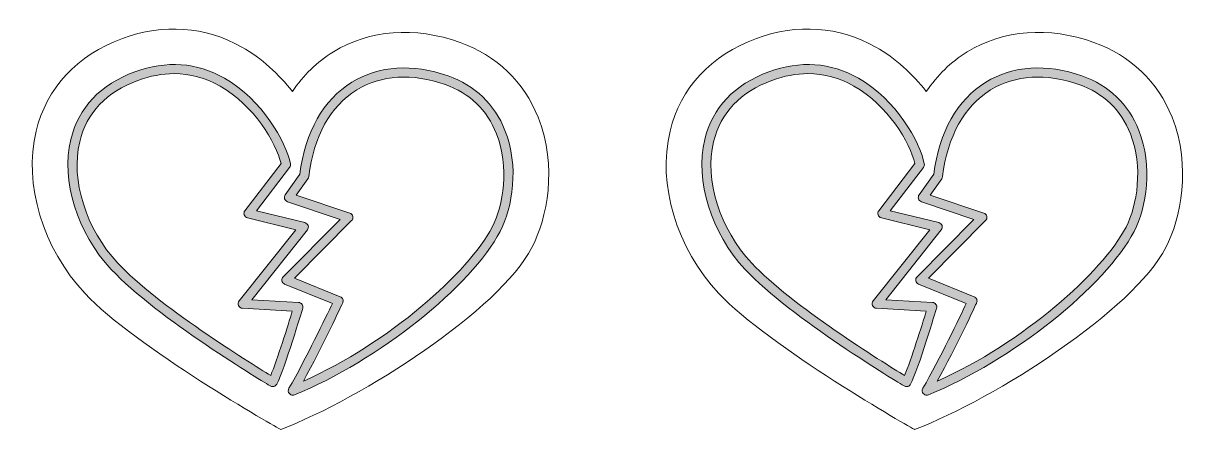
# Model space of a CAD drawing. Header units: inches. Extents: x 1.4 to 28.6, y -19.7 to -10.2.
import ezdxf

# ---------------------------------------------------------------- set-up
doc = ezdxf.new("R2010")
doc.units = ezdxf.units.IN
doc.header["$MEASUREMENT"] = 0
doc.layers.add('1', color=7, linetype='Continuous')

# ---------------------------------------------------------------- blocks, each defined once
blk = doc.blocks.new('block 3')
at = {"layer": '1', "lineweight": 0}
for points, knots in [([(7.691, -18.852), (7.661, -18.852), (7.632, -18.839), (7.611, -18.815), (7.582, -18.781), (7.577, -18.732), (7.6, -18.693), (7.995, -18.01), (8.462, -17.034), (8.61, -16.721), (8.61, -16.721), (7.501, -16.272), (7.501, -16.272), (7.468, -16.259), (7.445, -16.23), (7.437, -16.195), (7.43, -16.161), (7.441, -16.125), (7.466, -16.1), (7.466, -16.1), (8.787, -14.77), (8.787, -14.77), (8.787, -14.77), (7.567, -14.359), (7.567, -14.359), (7.535, -14.348), (7.51, -14.323), (7.5, -14.291), (7.49, -14.259), (7.495, -14.224), (7.515, -14.197), (7.515, -14.197), (7.852, -13.723), (7.852, -13.723), (7.981, -12.733), (8.399, -11.994), (9.063, -11.584), (9.687, -11.199), (10.481, -11.147), (11.297, -11.437), (11.923, -11.66), (12.38, -12.097), (12.619, -12.703), (12.948, -13.538), (12.801, -14.482), (12.508, -15.047), (11.848, -16.322), (9.66, -18.061), (7.731, -18.844), (7.718, -18.849), (7.705, -18.852), (7.691, -18.852)], [0, 0, 0, 0, 1, 1, 1, 2, 2, 2, 3, 3, 3, 4, 4, 4, 5, 5, 5, 6, 6, 6, 7, 7, 7, 8, 8, 8, 9, 9, 9, 10, 10, 10, 11, 11, 11, 12, 12, 12, 13, 13, 13, 14, 14, 14, 15, 15, 15, 16, 16, 16, 17, 17, 17, 17]), ([(7.728, -16.136), (7.728, -16.136), (8.793, -16.566), (8.793, -16.566), (8.82, -16.577), (8.841, -16.599), (8.852, -16.626), (8.862, -16.653), (8.861, -16.683), (8.849, -16.709), (8.844, -16.72), (8.378, -17.723), (7.937, -18.526), (9.918, -17.643), (11.775, -16.002), (12.32, -14.95), (12.582, -14.444), (12.726, -13.55), (12.422, -12.781), (12.203, -12.226), (11.801, -11.841), (11.226, -11.637), (10.471, -11.368), (9.742, -11.414), (9.175, -11.764), (8.561, -12.143), (8.175, -12.839), (8.059, -13.776), (8.057, -13.794), (8.05, -13.81), (8.04, -13.825), (8.04, -13.825), (7.77, -14.204), (7.77, -14.204), (7.77, -14.204), (9.016, -14.624), (9.016, -14.624), (9.051, -14.636), (9.077, -14.664), (9.085, -14.7), (9.093, -14.735), (9.083, -14.773), (9.057, -14.799), (9.057, -14.799), (7.728, -16.136), (7.728, -16.136)], [0, 0, 0, 0, 1, 1, 1, 2, 2, 2, 3, 3, 3, 4, 4, 4, 5, 5, 5, 6, 6, 6, 7, 7, 7, 8, 8, 8, 9, 9, 9, 10, 10, 10, 11, 11, 11, 12, 12, 12, 13, 13, 13, 14, 14, 14, 15, 15, 15, 15]), ([(7.954, -13.763), (7.954, -13.763), (7.957, -13.763), (7.957, -13.763), (7.957, -13.763), (7.954, -13.763), (7.954, -13.763)], [0, 0, 0, 0, 1, 1, 1, 2, 2, 2, 2])]:
    blk.add_open_spline(points, degree=3, knots=knots, dxfattribs=at)
blk = doc.blocks.new('block 2')
at = {"layer": '1'}
blk.add_blockref('block 3', (0, 0), dxfattribs=at)
blk = doc.blocks.new('block 5')
at = {"layer": '1', "lineweight": 0}
for points, knots in [([(7.222, -18.652), (7.203, -18.652), (7.185, -18.647), (7.168, -18.638), (7.061, -18.574), (4.526, -17.058), (3.472, -15.931), (2.682, -15.086), (2.304, -13.874), (2.533, -12.917), (2.709, -12.178), (3.223, -11.633), (4.019, -11.343), (4.754, -11.074), (5.457, -11.123), (6.104, -11.489), (6.979, -11.983), (7.534, -12.968), (7.634, -13.478), (7.64, -13.508), (7.632, -13.539), (7.614, -13.563), (7.614, -13.563), (6.844, -14.567), (6.844, -14.567), (6.844, -14.567), (7.972, -14.845), (7.972, -14.845), (8.006, -14.854), (8.035, -14.88), (8.046, -14.914), (8.058, -14.948), (8.052, -14.986), (8.029, -15.014), (8.029, -15.014), (6.739, -16.634), (6.739, -16.634), (6.739, -16.634), (7.825, -16.698), (7.825, -16.698), (7.857, -16.7), (7.887, -16.717), (7.905, -16.743), (7.923, -16.77), (7.929, -16.803), (7.92, -16.834), (7.903, -16.891), (7.502, -18.232), (7.317, -18.595), (7.303, -18.621), (7.28, -18.64), (7.252, -18.648), (7.242, -18.651), (7.232, -18.652), (7.222, -18.652)], [0, 0, 0, 0, 1, 1, 1, 2, 2, 2, 3, 3, 3, 4, 4, 4, 5, 5, 5, 6, 6, 6, 7, 7, 7, 8, 8, 8, 9, 9, 9, 10, 10, 10, 11, 11, 11, 12, 12, 12, 13, 13, 13, 14, 14, 14, 15, 15, 15, 16, 16, 16, 17, 17, 17, 18, 18, 18, 18]), ([(4.932, -11.385), (4.659, -11.385), (4.378, -11.437), (4.091, -11.542), (3.366, -11.807), (2.898, -12.299), (2.739, -12.966), (2.526, -13.857), (2.883, -14.991), (3.626, -15.786), (4.543, -16.767), (6.686, -18.096), (7.176, -18.395), (7.33, -18.029), (7.582, -17.217), (7.678, -16.902), (7.678, -16.902), (6.523, -16.833), (6.523, -16.833), (6.483, -16.831), (6.448, -16.807), (6.432, -16.771), (6.416, -16.735), (6.421, -16.693), (6.446, -16.662), (6.446, -16.662), (7.761, -15.011), (7.761, -15.011), (7.761, -15.011), (6.636, -14.734), (6.636, -14.734), (6.602, -14.726), (6.573, -14.7), (6.562, -14.667), (6.55, -14.633), (6.556, -14.596), (6.577, -14.567), (6.577, -14.567), (7.416, -13.473), (7.416, -13.473), (7.301, -12.99), (6.792, -12.12), (6, -11.673), (5.66, -11.481), (5.302, -11.385), (4.932, -11.385)], [0, 0, 0, 0, 1, 1, 1, 2, 2, 2, 3, 3, 3, 4, 4, 4, 5, 5, 5, 6, 6, 6, 7, 7, 7, 8, 8, 8, 9, 9, 9, 10, 10, 10, 11, 11, 11, 12, 12, 12, 13, 13, 13, 14, 14, 14, 15, 15, 15, 15])]:
    blk.add_open_spline(points, degree=3, knots=knots, dxfattribs=at)
blk = doc.blocks.new('block 4')
at = {"layer": '1'}
blk.add_blockref('block 5', (0, 0), dxfattribs=at)
blk = doc.blocks.new('block 7')
at = {"layer": '1', "lineweight": 0}
for points, knots in [([(22.418, -18.852), (22.388, -18.852), (22.359, -18.839), (22.338, -18.815), (22.308, -18.781), (22.303, -18.732), (22.326, -18.693), (22.722, -18.01), (23.189, -17.034), (23.336, -16.721), (23.336, -16.721), (22.228, -16.272), (22.228, -16.272), (22.195, -16.259), (22.171, -16.23), (22.164, -16.195), (22.157, -16.161), (22.168, -16.125), (22.193, -16.1), (22.193, -16.1), (23.514, -14.77), (23.514, -14.77), (23.514, -14.77), (22.293, -14.359), (22.293, -14.359), (22.262, -14.348), (22.237, -14.323), (22.227, -14.291), (22.216, -14.259), (22.221, -14.224), (22.241, -14.197), (22.241, -14.197), (22.579, -13.723), (22.579, -13.723), (22.707, -12.733), (23.126, -11.994), (23.79, -11.584), (24.414, -11.199), (25.207, -11.147), (26.024, -11.437), (26.649, -11.66), (27.107, -12.097), (27.346, -12.703), (27.675, -13.538), (27.527, -14.482), (27.235, -15.047), (26.575, -16.322), (24.387, -18.061), (22.458, -18.844), (22.445, -18.849), (22.431, -18.852), (22.418, -18.852)], [0, 0, 0, 0, 1, 1, 1, 2, 2, 2, 3, 3, 3, 4, 4, 4, 5, 5, 5, 6, 6, 6, 7, 7, 7, 8, 8, 8, 9, 9, 9, 10, 10, 10, 11, 11, 11, 12, 12, 12, 13, 13, 13, 14, 14, 14, 15, 15, 15, 16, 16, 16, 17, 17, 17, 17]), ([(22.455, -16.136), (22.455, -16.136), (23.519, -16.566), (23.519, -16.566), (23.546, -16.577), (23.567, -16.599), (23.578, -16.626), (23.589, -16.653), (23.588, -16.683), (23.576, -16.709), (23.571, -16.72), (23.105, -17.723), (22.663, -18.526), (24.644, -17.643), (26.502, -16.002), (27.047, -14.95), (27.308, -14.444), (27.452, -13.55), (27.149, -12.781), (26.93, -12.226), (26.528, -11.841), (25.953, -11.637), (25.198, -11.368), (24.469, -11.414), (23.901, -11.764), (23.287, -12.143), (22.902, -12.839), (22.785, -13.776), (22.783, -13.794), (22.777, -13.81), (22.766, -13.825), (22.766, -13.825), (22.496, -14.204), (22.496, -14.204), (22.496, -14.204), (23.742, -14.624), (23.742, -14.624), (23.777, -14.636), (23.803, -14.664), (23.812, -14.7), (23.82, -14.735), (23.81, -14.773), (23.784, -14.799), (23.784, -14.799), (22.455, -16.136), (22.455, -16.136)], [0, 0, 0, 0, 1, 1, 1, 2, 2, 2, 3, 3, 3, 4, 4, 4, 5, 5, 5, 6, 6, 6, 7, 7, 7, 8, 8, 8, 9, 9, 9, 10, 10, 10, 11, 11, 11, 12, 12, 12, 13, 13, 13, 14, 14, 14, 15, 15, 15, 15]), ([(22.68, -13.763), (22.68, -13.763), (22.683, -13.763), (22.683, -13.763), (22.683, -13.763), (22.68, -13.763), (22.68, -13.763)], [0, 0, 0, 0, 1, 1, 1, 2, 2, 2, 2])]:
    blk.add_open_spline(points, degree=3, knots=knots, dxfattribs=at)
blk = doc.blocks.new('block 6')
at = {"layer": '1'}
blk.add_blockref('block 7', (0, 0), dxfattribs=at)
blk = doc.blocks.new('block 9')
at = {"layer": '1', "lineweight": 0}
for points, knots in [([(21.949, -18.652), (21.93, -18.652), (21.911, -18.647), (21.895, -18.638), (21.787, -18.574), (19.252, -17.058), (18.199, -15.931), (17.408, -15.086), (17.031, -13.874), (17.26, -12.917), (17.436, -12.178), (17.95, -11.633), (18.746, -11.343), (19.481, -11.074), (20.183, -11.123), (20.831, -11.489), (21.706, -11.983), (22.261, -12.968), (22.361, -13.478), (22.366, -13.508), (22.359, -13.539), (22.341, -13.563), (22.341, -13.563), (21.571, -14.567), (21.571, -14.567), (21.571, -14.567), (22.698, -14.845), (22.698, -14.845), (22.733, -14.854), (22.761, -14.88), (22.773, -14.914), (22.785, -14.948), (22.778, -14.986), (22.755, -15.014), (22.755, -15.014), (21.465, -16.634), (21.465, -16.634), (21.465, -16.634), (22.551, -16.698), (22.551, -16.698), (22.584, -16.7), (22.613, -16.717), (22.632, -16.743), (22.65, -16.77), (22.656, -16.803), (22.646, -16.834), (22.629, -16.891), (22.228, -18.232), (22.043, -18.595), (22.03, -18.621), (22.006, -18.64), (21.978, -18.648), (21.969, -18.651), (21.959, -18.652), (21.949, -18.652)], [0, 0, 0, 0, 1, 1, 1, 2, 2, 2, 3, 3, 3, 4, 4, 4, 5, 5, 5, 6, 6, 6, 7, 7, 7, 8, 8, 8, 9, 9, 9, 10, 10, 10, 11, 11, 11, 12, 12, 12, 13, 13, 13, 14, 14, 14, 15, 15, 15, 16, 16, 16, 17, 17, 17, 18, 18, 18, 18]), ([(19.658, -11.385), (19.385, -11.385), (19.105, -11.437), (18.818, -11.542), (18.093, -11.807), (17.625, -12.299), (17.466, -12.966), (17.253, -13.857), (17.609, -14.991), (18.353, -15.786), (19.27, -16.767), (21.412, -18.096), (21.902, -18.395), (22.057, -18.029), (22.309, -17.217), (22.405, -16.902), (22.405, -16.902), (21.249, -16.833), (21.249, -16.833), (21.21, -16.831), (21.175, -16.807), (21.159, -16.771), (21.143, -16.735), (21.148, -16.693), (21.173, -16.662), (21.173, -16.662), (22.487, -15.011), (22.487, -15.011), (22.487, -15.011), (21.363, -14.734), (21.363, -14.734), (21.328, -14.726), (21.3, -14.7), (21.288, -14.667), (21.276, -14.633), (21.282, -14.596), (21.304, -14.567), (21.304, -14.567), (22.143, -13.473), (22.143, -13.473), (22.028, -12.99), (21.518, -12.12), (20.727, -11.673), (20.387, -11.481), (20.029, -11.385), (19.658, -11.385)], [0, 0, 0, 0, 1, 1, 1, 2, 2, 2, 3, 3, 3, 4, 4, 4, 5, 5, 5, 6, 6, 6, 7, 7, 7, 8, 8, 8, 9, 9, 9, 10, 10, 10, 11, 11, 11, 12, 12, 12, 13, 13, 13, 14, 14, 14, 15, 15, 15, 15])]:
    blk.add_open_spline(points, degree=3, knots=knots, dxfattribs=at)
blk = doc.blocks.new('block 8')
at = {"layer": '1'}
blk.add_blockref('block 9', (0, 0), dxfattribs=at)

msp = doc.modelspace()

# ---------------------------------------------------------------- hatches: boundary and pattern name
at = {"layer": '1', "true_color": 0xffffff}
h = msp.add_hatch(color=7, dxfattribs=at)
h.dxf.hatch_style = 2
edge = h.paths.add_edge_path()
edge.add_spline(control_points=[(7.691, -18.852), (7.661, -18.852), (7.632, -18.839), (7.611, -18.815), (7.582, -18.781), (7.577, -18.732), (7.6, -18.693), (7.995, -18.01), (8.462, -17.034), (8.61, -16.721), (8.61, -16.721), (7.501, -16.272), (7.501, -16.272), (7.468, -16.259), (7.445, -16.23), (7.437, -16.195), (7.43, -16.161), (7.441, -16.125), (7.466, -16.1), (7.466, -16.1), (8.787, -14.77), (8.787, -14.77), (8.787, -14.77), (7.567, -14.359), (7.567, -14.359), (7.535, -14.348), (7.51, -14.323), (7.5, -14.291), (7.49, -14.259), (7.495, -14.224), (7.515, -14.197), (7.515, -14.197), (7.852, -13.723), (7.852, -13.723), (7.981, -12.733), (8.399, -11.994), (9.063, -11.584), (9.687, -11.199), (10.481, -11.147), (11.297, -11.437), (11.923, -11.66), (12.38, -12.097), (12.619, -12.703), (12.948, -13.538), (12.801, -14.482), (12.508, -15.047), (11.848, -16.322), (9.66, -18.061), (7.731, -18.844), (7.718, -18.849), (7.705, -18.852), (7.691, -18.852)], knot_values=[0, 0, 0, 0, 1, 1, 1, 2, 2, 2, 3, 3, 3, 4, 4, 4, 5, 5, 5, 6, 6, 6, 7, 7, 7, 8, 8, 8, 9, 9, 9, 10, 10, 10, 11, 11, 11, 12, 12, 12, 13, 13, 13, 14, 14, 14, 15, 15, 15, 16, 16, 16, 17, 17, 17, 17], degree=3, periodic=1)
edge = h.paths.add_edge_path()
edge.add_spline(control_points=[(7.728, -16.136), (7.728, -16.136), (8.793, -16.566), (8.793, -16.566), (8.82, -16.577), (8.841, -16.599), (8.852, -16.626), (8.862, -16.653), (8.861, -16.683), (8.849, -16.709), (8.844, -16.72), (8.378, -17.723), (7.937, -18.526), (9.918, -17.643), (11.775, -16.002), (12.32, -14.95), (12.582, -14.444), (12.726, -13.55), (12.422, -12.781), (12.203, -12.226), (11.801, -11.841), (11.226, -11.637), (10.471, -11.368), (9.742, -11.414), (9.175, -11.764), (8.561, -12.143), (8.175, -12.839), (8.059, -13.776), (8.057, -13.794), (8.05, -13.81), (8.04, -13.825), (8.04, -13.825), (7.77, -14.204), (7.77, -14.204), (7.77, -14.204), (9.016, -14.624), (9.016, -14.624), (9.051, -14.636), (9.077, -14.664), (9.085, -14.7), (9.093, -14.735), (9.083, -14.773), (9.057, -14.799), (9.057, -14.799), (7.728, -16.136), (7.728, -16.136)], knot_values=[0, 0, 0, 0, 1, 1, 1, 2, 2, 2, 3, 3, 3, 4, 4, 4, 5, 5, 5, 6, 6, 6, 7, 7, 7, 8, 8, 8, 9, 9, 9, 10, 10, 10, 11, 11, 11, 12, 12, 12, 13, 13, 13, 14, 14, 14, 15, 15, 15, 15], degree=3, periodic=1)
edge = h.paths.add_edge_path()
edge.add_spline(control_points=[(7.954, -13.763), (7.954, -13.763), (7.957, -13.763), (7.957, -13.763), (7.957, -13.763), (7.954, -13.763), (7.954, -13.763)], knot_values=[0, 0, 0, 0, 1, 1, 1, 2, 2, 2, 2], degree=3, periodic=1)
edge = h.paths.add_edge_path()
edge.add_spline(control_points=[(7.222, -18.652), (7.203, -18.652), (7.185, -18.647), (7.168, -18.638), (7.061, -18.574), (4.526, -17.058), (3.472, -15.931), (2.682, -15.086), (2.304, -13.874), (2.533, -12.917), (2.709, -12.178), (3.223, -11.633), (4.019, -11.343), (4.754, -11.074), (5.457, -11.123), (6.104, -11.489), (6.979, -11.983), (7.534, -12.968), (7.634, -13.478), (7.64, -13.508), (7.632, -13.539), (7.614, -13.563), (7.614, -13.563), (6.844, -14.567), (6.844, -14.567), (6.844, -14.567), (7.972, -14.845), (7.972, -14.845), (8.006, -14.854), (8.035, -14.88), (8.046, -14.914), (8.058, -14.948), (8.052, -14.986), (8.029, -15.014), (8.029, -15.014), (6.739, -16.634), (6.739, -16.634), (6.739, -16.634), (7.825, -16.698), (7.825, -16.698), (7.857, -16.7), (7.887, -16.717), (7.905, -16.743), (7.923, -16.77), (7.929, -16.803), (7.92, -16.834), (7.903, -16.891), (7.502, -18.232), (7.317, -18.595), (7.303, -18.621), (7.28, -18.64), (7.252, -18.648), (7.242, -18.651), (7.232, -18.652), (7.222, -18.652)], knot_values=[0, 0, 0, 0, 1, 1, 1, 2, 2, 2, 3, 3, 3, 4, 4, 4, 5, 5, 5, 6, 6, 6, 7, 7, 7, 8, 8, 8, 9, 9, 9, 10, 10, 10, 11, 11, 11, 12, 12, 12, 13, 13, 13, 14, 14, 14, 15, 15, 15, 16, 16, 16, 17, 17, 17, 18, 18, 18, 18], degree=3, periodic=1)
edge = h.paths.add_edge_path()
edge.add_spline(control_points=[(4.932, -11.385), (4.659, -11.385), (4.378, -11.437), (4.091, -11.542), (3.366, -11.807), (2.898, -12.299), (2.739, -12.966), (2.526, -13.857), (2.883, -14.991), (3.626, -15.786), (4.543, -16.767), (6.686, -18.096), (7.176, -18.395), (7.33, -18.029), (7.582, -17.217), (7.678, -16.902), (7.678, -16.902), (6.523, -16.833), (6.523, -16.833), (6.483, -16.831), (6.448, -16.807), (6.432, -16.771), (6.416, -16.735), (6.421, -16.693), (6.446, -16.662), (6.446, -16.662), (7.761, -15.011), (7.761, -15.011), (7.761, -15.011), (6.636, -14.734), (6.636, -14.734), (6.602, -14.726), (6.573, -14.7), (6.562, -14.667), (6.55, -14.633), (6.556, -14.596), (6.577, -14.567), (6.577, -14.567), (7.416, -13.473), (7.416, -13.473), (7.301, -12.99), (6.792, -12.12), (6, -11.673), (5.66, -11.481), (5.302, -11.385), (4.932, -11.385)], knot_values=[0, 0, 0, 0, 1, 1, 1, 2, 2, 2, 3, 3, 3, 4, 4, 4, 5, 5, 5, 6, 6, 6, 7, 7, 7, 8, 8, 8, 9, 9, 9, 10, 10, 10, 11, 11, 11, 12, 12, 12, 13, 13, 13, 14, 14, 14, 15, 15, 15, 15], degree=3, periodic=1)
h = msp.add_hatch(color=7, dxfattribs=at)
h.dxf.hatch_style = 2
edge = h.paths.add_edge_path()
edge.add_spline(control_points=[(22.418, -18.852), (22.388, -18.852), (22.359, -18.839), (22.338, -18.815), (22.308, -18.781), (22.303, -18.732), (22.326, -18.693), (22.722, -18.01), (23.189, -17.034), (23.336, -16.721), (23.336, -16.721), (22.228, -16.272), (22.228, -16.272), (22.195, -16.259), (22.171, -16.23), (22.164, -16.195), (22.157, -16.161), (22.168, -16.125), (22.193, -16.1), (22.193, -16.1), (23.514, -14.77), (23.514, -14.77), (23.514, -14.77), (22.293, -14.359), (22.293, -14.359), (22.262, -14.348), (22.237, -14.323), (22.227, -14.291), (22.216, -14.259), (22.221, -14.224), (22.241, -14.197), (22.241, -14.197), (22.579, -13.723), (22.579, -13.723), (22.707, -12.733), (23.126, -11.994), (23.79, -11.584), (24.414, -11.199), (25.207, -11.147), (26.024, -11.437), (26.649, -11.66), (27.107, -12.097), (27.346, -12.703), (27.675, -13.538), (27.527, -14.482), (27.235, -15.047), (26.575, -16.322), (24.387, -18.061), (22.458, -18.844), (22.445, -18.849), (22.431, -18.852), (22.418, -18.852)], knot_values=[0, 0, 0, 0, 1, 1, 1, 2, 2, 2, 3, 3, 3, 4, 4, 4, 5, 5, 5, 6, 6, 6, 7, 7, 7, 8, 8, 8, 9, 9, 9, 10, 10, 10, 11, 11, 11, 12, 12, 12, 13, 13, 13, 14, 14, 14, 15, 15, 15, 16, 16, 16, 17, 17, 17, 17], degree=3, periodic=1)
edge = h.paths.add_edge_path()
edge.add_spline(control_points=[(22.455, -16.136), (22.455, -16.136), (23.519, -16.566), (23.519, -16.566), (23.546, -16.577), (23.567, -16.599), (23.578, -16.626), (23.589, -16.653), (23.588, -16.683), (23.576, -16.709), (23.571, -16.72), (23.105, -17.723), (22.663, -18.526), (24.644, -17.643), (26.502, -16.002), (27.047, -14.95), (27.308, -14.444), (27.452, -13.55), (27.149, -12.781), (26.93, -12.226), (26.528, -11.841), (25.953, -11.637), (25.198, -11.368), (24.469, -11.414), (23.901, -11.764), (23.287, -12.143), (22.902, -12.839), (22.785, -13.776), (22.783, -13.794), (22.777, -13.81), (22.766, -13.825), (22.766, -13.825), (22.496, -14.204), (22.496, -14.204), (22.496, -14.204), (23.742, -14.624), (23.742, -14.624), (23.777, -14.636), (23.803, -14.664), (23.812, -14.7), (23.82, -14.735), (23.81, -14.773), (23.784, -14.799), (23.784, -14.799), (22.455, -16.136), (22.455, -16.136)], knot_values=[0, 0, 0, 0, 1, 1, 1, 2, 2, 2, 3, 3, 3, 4, 4, 4, 5, 5, 5, 6, 6, 6, 7, 7, 7, 8, 8, 8, 9, 9, 9, 10, 10, 10, 11, 11, 11, 12, 12, 12, 13, 13, 13, 14, 14, 14, 15, 15, 15, 15], degree=3, periodic=1)
edge = h.paths.add_edge_path()
edge.add_spline(control_points=[(22.68, -13.763), (22.68, -13.763), (22.683, -13.763), (22.683, -13.763), (22.683, -13.763), (22.68, -13.763), (22.68, -13.763)], knot_values=[0, 0, 0, 0, 1, 1, 1, 2, 2, 2, 2], degree=3, periodic=1)
edge = h.paths.add_edge_path()
edge.add_spline(control_points=[(21.949, -18.652), (21.93, -18.652), (21.911, -18.647), (21.895, -18.638), (21.787, -18.574), (19.252, -17.058), (18.199, -15.931), (17.408, -15.086), (17.031, -13.874), (17.26, -12.917), (17.436, -12.178), (17.95, -11.633), (18.746, -11.343), (19.481, -11.074), (20.183, -11.123), (20.831, -11.489), (21.706, -11.983), (22.261, -12.968), (22.361, -13.478), (22.366, -13.508), (22.359, -13.539), (22.341, -13.563), (22.341, -13.563), (21.571, -14.567), (21.571, -14.567), (21.571, -14.567), (22.698, -14.845), (22.698, -14.845), (22.733, -14.854), (22.761, -14.88), (22.773, -14.914), (22.785, -14.948), (22.778, -14.986), (22.755, -15.014), (22.755, -15.014), (21.465, -16.634), (21.465, -16.634), (21.465, -16.634), (22.551, -16.698), (22.551, -16.698), (22.584, -16.7), (22.613, -16.717), (22.632, -16.743), (22.65, -16.77), (22.656, -16.803), (22.646, -16.834), (22.629, -16.891), (22.228, -18.232), (22.043, -18.595), (22.03, -18.621), (22.006, -18.64), (21.978, -18.648), (21.969, -18.651), (21.959, -18.652), (21.949, -18.652)], knot_values=[0, 0, 0, 0, 1, 1, 1, 2, 2, 2, 3, 3, 3, 4, 4, 4, 5, 5, 5, 6, 6, 6, 7, 7, 7, 8, 8, 8, 9, 9, 9, 10, 10, 10, 11, 11, 11, 12, 12, 12, 13, 13, 13, 14, 14, 14, 15, 15, 15, 16, 16, 16, 17, 17, 17, 18, 18, 18, 18], degree=3, periodic=1)
edge = h.paths.add_edge_path()
edge.add_spline(control_points=[(19.658, -11.385), (19.385, -11.385), (19.105, -11.437), (18.818, -11.542), (18.093, -11.807), (17.625, -12.299), (17.466, -12.966), (17.253, -13.857), (17.609, -14.991), (18.353, -15.786), (19.27, -16.767), (21.412, -18.096), (21.902, -18.395), (22.057, -18.029), (22.309, -17.217), (22.405, -16.902), (22.405, -16.902), (21.249, -16.833), (21.249, -16.833), (21.21, -16.831), (21.175, -16.807), (21.159, -16.771), (21.143, -16.735), (21.148, -16.693), (21.173, -16.662), (21.173, -16.662), (22.487, -15.011), (22.487, -15.011), (22.487, -15.011), (21.363, -14.734), (21.363, -14.734), (21.328, -14.726), (21.3, -14.7), (21.288, -14.667), (21.276, -14.633), (21.282, -14.596), (21.304, -14.567), (21.304, -14.567), (22.143, -13.473), (22.143, -13.473), (22.028, -12.99), (21.518, -12.12), (20.727, -11.673), (20.387, -11.481), (20.029, -11.385), (19.658, -11.385)], knot_values=[0, 0, 0, 0, 1, 1, 1, 2, 2, 2, 3, 3, 3, 4, 4, 4, 5, 5, 5, 6, 6, 6, 7, 7, 7, 8, 8, 8, 9, 9, 9, 10, 10, 10, 11, 11, 11, 12, 12, 12, 13, 13, 13, 14, 14, 14, 15, 15, 15, 15], degree=3, periodic=1)

# ---------------------------------------------------------------- linework, layer by layer
at = {"layer": '1', "color": 12, "lineweight": 9, "true_color": 0xd00017}
for points in [[(13.245, -15.425), (13.596, -14.747), (13.845, -13.546), (13.389, -12.397), (13.064, -11.577), (12.421, -10.96), (11.576, -10.66), (10.519, -10.284), (9.473, -10.362), (8.632, -10.879), (8.251, -11.113), (7.935, -11.425), (7.681, -11.8), (7.364, -11.399), (6.969, -11.027), (6.508, -10.768), (5.652, -10.287), (4.692, -10.217), (3.733, -10.568), (2.681, -10.953), (1.968, -11.718), (1.727, -12.722), (1.431, -13.957), (1.877, -15.437), (2.865, -16.493), (4.009, -17.718), (7.359, -19.63), (7.41, -19.652), (9.301, -18.918), (12.491, -16.882), (13.245, -15.425)], [(27.972, -15.425), (28.323, -14.747), (28.571, -13.546), (28.116, -12.397), (27.791, -11.577), (27.147, -10.96), (26.303, -10.66), (25.245, -10.284), (24.2, -10.362), (23.359, -10.879), (22.978, -11.113), (22.661, -11.425), (22.408, -11.8), (22.091, -11.399), (21.696, -11.027), (21.234, -10.768), (20.378, -10.287), (19.419, -10.217), (18.46, -10.568), (17.407, -10.953), (16.695, -11.718), (16.454, -12.722), (16.157, -13.957), (16.604, -15.437), (17.591, -16.493), (18.736, -17.718), (22.086, -19.63), (22.136, -19.652), (24.028, -18.918), (27.218, -16.882), (27.972, -15.425)]]:
    msp.add_open_spline(points, degree=3, knots=[0, 0, 0, 0, 1, 1, 1, 2, 2, 2, 3, 3, 3, 4, 4, 4, 5, 5, 5, 6, 6, 6, 7, 7, 7, 8, 8, 8, 9, 9, 9, 10, 10, 10, 10], dxfattribs=at)

# ---------------------------------------------------------------- block references
at = {"layer": '1'}
for name in ['block 4', 'block 8', 'block 2', 'block 6']:
    msp.add_blockref(name, (0, 0), dxfattribs=at)

doc.saveas('drawing.dxf')
